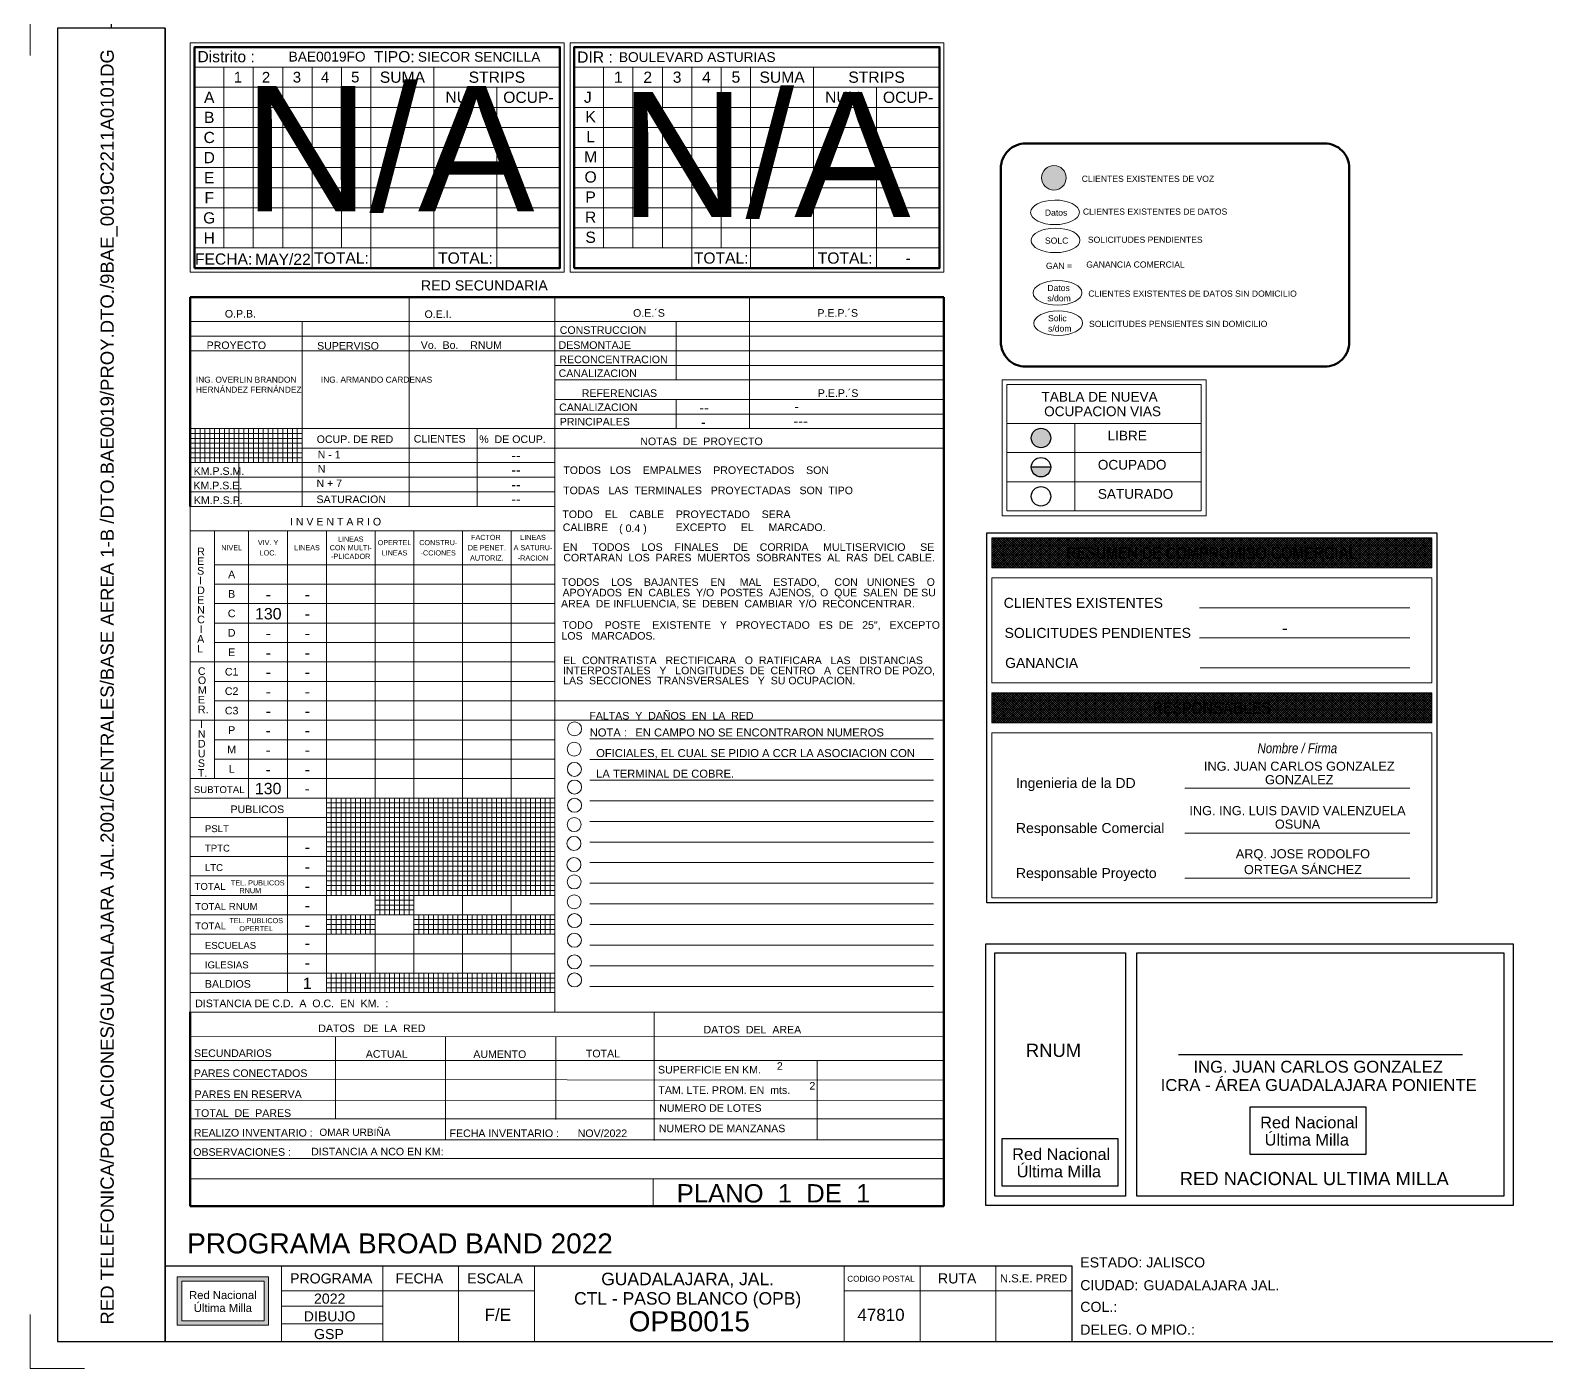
# Model space of a CAD drawing. Header units: millimetres. Extents: x -3867 to -351, y 1591 to 3666.
# Drawn here: x -3866.9 to -3563.8, y 1591.5 to 1858.9 of the extents above; entities that cross this region are included whole.
import ezdxf
from ezdxf.enums import TextEntityAlignment as Align

# ---------------------------------------------------------------- set-up
doc = ezdxf.new("R2010")
doc.units = ezdxf.units.MM
doc.linetypes.add('TLSIGC_007', pattern=[28, 10, -1, 10, -1, 2, -1, 2, -1])
for name, color, linetype, lineweight in [('APUNTADOR PROYECTADO SECUNDARIO', 1, 'Continuous', 80), ('CANALIZACION P.V.C. ALIGERADA EXISTENTE', 132, 'Continuous', 30), ('CENTRAL', 6, 'Continuous', 5), ('CLIENTES EXISTENTES DE DATOS', 7, 'Continuous', 13), ('CLIENTES EXISTENTES DE DATOS SIN DOMICILIO', 170, 'Continuous', 13), ('CLIENTES EXISTENTES DE VOZ', 94, 'Continuous', 13), ('DATOS DE CARATULA', 160, 'Continuous', 5), ('DISTRITO', 42, 'TLSIGC_007', 60), ('GANANCIA COMENCIAL', 10, 'Continuous', 13), ('marco', 7, 'Continuous', 60), ('MARCO DE CONSTRUCCION', 7, 'Continuous', 5), ('MARCO Y LINEAS DE DATOS', 150, 'Continuous', 20), ('MARCOS CONSTRUCCION', 7, 'Continuous', 30), ('SOLICITUDES', 6, 'Continuous', 9), ('SOLICITUDES PENSIENTES SIN DOMICILIO', 172, 'Continuous', 13)]:
    doc.layers.add(name, color=color, linetype=linetype, lineweight=lineweight)
doc.layers.add('CABLE PROYECTADO SUBTERRANEO', color=1, linetype='Continuous')
doc.styles.add('RESUMEN', font='ARIALNB.TTF')
doc.styles.add('RESUMEN 1', font='ARIALNBI.TTF')
doc.styles.get("Standard").update_dxf_attribs({"font": 'arial.ttf'})

msp = doc.modelspace()

# ---------------------------------------------------------------- hatches: boundary and pattern name
at = {"linetype": 'Continuous', "lineweight": 0}
h = msp.add_hatch(dxfattribs=at)
h.set_pattern_fill('ANSI37', color=254, scale=0.1, style=0)
h.set_pattern_definition([(45, (-4157.4175, 1997.6867), (-0.2245064, 0.2245064), []), (135, (-4157.4175, 1997.6867), (-0.2245064, -0.2245064), [])])
h.paths.add_polyline_path([(-3674.71, 1757.54), (-3674.71, 1751.54), (-3586.71, 1751.54), (-3586.71, 1757.54)])
h = msp.add_hatch(dxfattribs=at)
h.set_pattern_fill('ANSI37', color=254, scale=0.1, style=0)
h.set_pattern_definition([(45, (-4157.41287, 1966.6944), (-0.2245064, 0.2245064), []), (135, (-4157.41287, 1966.6944), (-0.2245064, -0.2245064), [])])
h.paths.add_polyline_path([(-3674.71, 1726.55), (-3674.71, 1720.55), (-3586.71, 1720.55), (-3586.71, 1726.55)])
at = {"layer": 'CANALIZACION P.V.C. ALIGERADA EXISTENTE', "ltscale": 0.1}
for points in [[(-3662.92, 1777.47, 1), (-3666.81, 1777.47, 1)], [(-3662.92, 1771.64), (-3666.81, 1771.64, 1)]]:
    msp.add_hatch(color=256, dxfattribs=at).paths.add_polyline_path(points)
at = {"layer": 'CLIENTES EXISTENTES DE VOZ'}
h = msp.add_hatch(color=94, dxfattribs=at)
h.dxf.hatch_style = 1
edge = h.paths.add_edge_path()
edge.add_arc((-3662.28, 1829.48), 2.46, 0, 360)
at = {"layer": 'MARCO Y LINEAS DE DATOS', "linetype": 'Continuous', "lineweight": 9}
h = msp.add_hatch(color=256, dxfattribs=at)
h.dxf.hatch_style = 1
h.paths.add_polyline_path([(-3837.51, 1609.87), (-3837.51, 1600.18), (-3819.28, 1600.18), (-3819.28, 1609.87)])
h.paths.add_polyline_path([(-3820.16, 1601.07), (-3836.62, 1601.07), (-3836.62, 1608.98), (-3820.16, 1608.98)], flags=16)
h.paths.add_polyline_path([(-3835.37, 1607.45), (-3821.39, 1607.45), (-3821.39, 1605.01), (-3835.37, 1605.01)], flags=24)
h.paths.add_polyline_path([(-3834.42, 1605.24), (-3822.27, 1605.24), (-3822.27, 1602.39), (-3834.42, 1602.39)], flags=24)

# ---------------------------------------------------------------- linework, layer by layer
at = {"color": 7, "linetype": 'Continuous', "lineweight": 5}
for p, q in [((-3633.18, 1743.53), (-3591.12, 1743.53)), ((-3633.18, 1737.53), (-3591.12, 1737.53)), ((-3633.06, 1731.53), (-3591.12, 1731.53)), ((-3636.12, 1707.53), (-3591.12, 1707.53)), ((-3636.12, 1698.53), (-3591.12, 1698.53)), ((-3636.12, 1689.53), (-3591.12, 1689.53))]:
    msp.add_line(p, q, dxfattribs=at)
at = {"color": 7, "linetype": 'Continuous', "lineweight": 30}
msp.add_lwpolyline([(-3675.71, 1758.55), (-3585.71, 1758.55), (-3585.71, 1684.55), (-3675.71, 1684.55)], close=True, dxfattribs=at)
at = {"color": 7, "linetype": 'Continuous', "lineweight": 5}
for points in [[(-3674.71, 1757.55), (-3586.71, 1757.55), (-3586.71, 1751.55), (-3674.71, 1751.55)], [(-3674.71, 1749.55), (-3586.71, 1749.55), (-3586.71, 1728.55), (-3674.71, 1728.55)], [(-3674.71, 1726.55), (-3586.71, 1726.55), (-3586.71, 1720.55), (-3674.71, 1720.55)], [(-3674.71, 1718.55), (-3586.71, 1718.55), (-3586.71, 1685.55), (-3674.71, 1685.55)]]:
    msp.add_lwpolyline(points, close=True, dxfattribs=at)
at = {"layer": 'CANALIZACION P.V.C. ALIGERADA EXISTENTE', "ltscale": 0.1}
msp.add_line((-3662.92, 1771.64), (-3666.81, 1771.64), dxfattribs=at)
for centre in [(-3664.86, 1777.47), (-3664.86, 1771.64), (-3664.86, 1765.82)]:
    msp.add_circle(centre, 1.94, dxfattribs=at)
at = {"layer": 'CLIENTES EXISTENTES DE DATOS'}
msp.add_ellipse((-3662.07, 1822.57), major_axis=(4.88, 0.02), ratio=0.5027, dxfattribs=at)
at = {"layer": 'CLIENTES EXISTENTES DE VOZ'}
msp.add_circle((-3662.28, 1829.48), 2.46, dxfattribs=at)
at = {"layer": 'marco'}
msp.add_lwpolyline([(-3672.88, 1831.41, -0.414214), (-3667.95, 1836.34), (-3634.46, 1836.34), (-3610.08, 1836.34), (-3608.16, 1836.34, -0.414214), (-3603.23, 1831.41), (-3603.23, 1796.66, -0.414214), (-3608.16, 1791.74), (-3610.08, 1791.74), (-3634.46, 1791.74), (-3667.95, 1791.74, -0.414214), (-3672.88, 1796.66)], format="xyb", close=True, dxfattribs=at)
at = {"layer": 'MARCO DE CONSTRUCCION', "color": 7, "linetype": 'Continuous', "lineweight": 5}
msp.add_line((-3758.16, 1855.61), (-3758.16, 1851.59), dxfattribs=at)
at = {"layer": 'MARCO DE CONSTRUCCION', "color": 7, "linetype": 'Continuous'}
for p, q in [((-3834.05, 1851.59), (-3761.01, 1851.59)), ((-3828.18, 1815.45), (-3828.18, 1851.59)), ((-3822.3, 1815.45), (-3822.3, 1851.59)), ((-3816.42, 1815.45), (-3816.42, 1851.59)), ((-3810.55, 1811.43), (-3810.55, 1851.59)), ((-3804.67, 1815.45), (-3804.67, 1851.59)), ((-3798.79, 1811.43), (-3798.79, 1851.59)), ((-3786.2, 1811.43), (-3786.2, 1851.59)), ((-3758.16, 1851.59), (-3685.12, 1851.59)), ((-3752.29, 1815.45), (-3752.29, 1851.59)), ((-3746.41, 1815.45), (-3746.41, 1851.59)), ((-3740.53, 1815.45), (-3740.53, 1851.59)), ((-3734.66, 1811.43), (-3734.66, 1851.59)), ((-3728.78, 1815.45), (-3728.78, 1851.59)), ((-3722.9, 1811.43), (-3722.9, 1851.59)), ((-3710.31, 1811.43), (-3710.31, 1851.59)), ((-3834.05, 1847.58), (-3761.01, 1847.58)), ((-3773.61, 1811.43), (-3773.61, 1847.58)), ((-3758.16, 1847.58), (-3685.12, 1847.58)), ((-3697.72, 1811.43), (-3697.72, 1847.58)), ((-3834.05, 1843.56), (-3761.01, 1843.56)), ((-3758.16, 1843.56), (-3685.12, 1843.56)), ((-3834.05, 1839.55), (-3761.01, 1839.55)), ((-3758.16, 1839.55), (-3685.12, 1839.55)), ((-3834.05, 1835.53), (-3761.01, 1835.53)), ((-3758.16, 1835.53), (-3685.12, 1835.53)), ((-3834.05, 1831.51), (-3761.01, 1831.51)), ((-3758.16, 1831.51), (-3685.12, 1831.51)), ((-3834.05, 1827.5), (-3761.01, 1827.5)), ((-3758.16, 1827.5), (-3685.12, 1827.5)), ((-3834.05, 1823.48), (-3761.01, 1823.48)), ((-3758.16, 1823.48), (-3685.12, 1823.48)), ((-3834.05, 1819.46), (-3761.01, 1819.46)), ((-3758.16, 1819.46), (-3685.12, 1819.46)), ((-3834.05, 1815.45), (-3761.01, 1815.45)), ((-3758.16, 1815.45), (-3685.12, 1815.45)), ((-3791.17, 1805.59), (-3791.17, 1763.81)), ((-3762.02, 1805.59), (-3762.02, 1662.76)), ((-3723.15, 1805.59), (-3723.15, 1779.36)), ((-3834.89, 1800.73), (-3684.28, 1800.73)), ((-3812.54, 1800.73), (-3812.54, 1763.81)), ((-3737.76, 1800.66), (-3737.76, 1789.07)), ((-3834.89, 1797.82), (-3684.28, 1797.82)), ((-3834.89, 1794.9), (-3684.28, 1794.9)), ((-3762.02, 1791.99), (-3684.28, 1791.99)), ((-3762.02, 1789.07), (-3684.28, 1789.07)), ((-3762.02, 1785.19), (-3684.28, 1785.19)), ((-3737.76, 1785.19), (-3737.76, 1779.36)), ((-3762.02, 1782.27), (-3684.28, 1782.27)), ((-3834.89, 1662.76), (-3834.89, 1779.36)), ((-3834.89, 1779.35), (-3762.02, 1779.35)), ((-3833.92, 1779.36), (-3833.92, 1772.56)), ((-3832.95, 1779.36), (-3832.95, 1772.56)), ((-3831.98, 1779.36), (-3831.98, 1772.56)), ((-3831.01, 1779.36), (-3831.01, 1772.56)), ((-3830.03, 1779.36), (-3830.03, 1772.56)), ((-3829.06, 1779.36), (-3829.06, 1772.56)), ((-3828.09, 1779.36), (-3828.09, 1772.56)), ((-3827.12, 1779.36), (-3827.12, 1772.56)), ((-3826.15, 1779.36), (-3826.15, 1772.56)), ((-3825.18, 1779.36), (-3825.18, 1763.81)), ((-3824.2, 1779.36), (-3824.2, 1772.56)), ((-3823.23, 1779.36), (-3823.23, 1772.56)), ((-3822.26, 1779.36), (-3822.26, 1772.56)), ((-3821.29, 1779.36), (-3821.29, 1772.56)), ((-3820.32, 1779.36), (-3820.32, 1772.56)), ((-3819.35, 1779.36), (-3819.35, 1772.56)), ((-3818.37, 1779.36), (-3818.37, 1772.56)), ((-3817.4, 1779.36), (-3817.4, 1772.56)), ((-3816.43, 1779.36), (-3816.43, 1772.56)), ((-3815.46, 1779.36), (-3815.46, 1772.56)), ((-3814.49, 1779.36), (-3814.49, 1772.56)), ((-3813.52, 1779.36), (-3813.52, 1772.56)), ((-3777.56, 1779.36), (-3777.56, 1763.81)), ((-3762.02, 1779.36), (-3684.28, 1779.36)), ((-3834.89, 1778.39), (-3812.54, 1778.39)), ((-3834.89, 1777.41), (-3812.54, 1777.41)), ((-3834.89, 1776.44), (-3812.54, 1776.44)), ((-3684.28, 1775.47), (-3834.89, 1775.47)), ((-3834.89, 1774.5), (-3812.54, 1774.5)), ((-3834.89, 1773.53), (-3812.54, 1773.53)), ((-3834.89, 1772.56), (-3762.02, 1772.56)), ((-3762.02, 1769.64), (-3834.89, 1769.64)), ((-3834.89, 1766.73), (-3762.02, 1766.73)), ((-3834.89, 1763.81), (-3762.02, 1763.81)), ((-3834.89, 1758.95), (-3762.02, 1758.95)), ((-3830.03, 1758.95), (-3830.03, 1709.4)), ((-3823.23, 1758.95), (-3823.23, 1705.51)), ((-3815.46, 1758.95), (-3815.5, 1705.55)), ((-3807.69, 1666.64), (-3807.69, 1758.95)), ((-3797.97, 1758.95), (-3797.97, 1666.64)), ((-3790.2, 1666.64), (-3790.2, 1758.95)), ((-3780.48, 1758.95), (-3780.48, 1666.64)), ((-3770.76, 1758.95), (-3770.76, 1666.64)), ((-3830.03, 1752.15), (-3762.02, 1752.15)), ((-3830.03, 1748.26), (-3762.02, 1748.26)), ((-3830.03, 1744.38), (-3762.02, 1744.38)), ((-3830.03, 1740.49), (-3762.02, 1740.49)), ((-3830.03, 1736.6), (-3762.02, 1736.6)), ((-3834.89, 1732.72), (-3762.02, 1732.72)), ((-3830.03, 1728.83), (-3762.02, 1728.83)), ((-3830.03, 1724.94), (-3684.28, 1724.94)), ((-3834.89, 1721.06), (-3684.28, 1721.06)), ((-3830.03, 1717.17), (-3762.02, 1717.17)), ((-3755.06, 1717.33), (-3686.34, 1717.33)), ((-3830.03, 1713.28), (-3762.02, 1713.28)), ((-3755.06, 1713.21), (-3686.34, 1713.21)), ((-3834.89, 1709.4), (-3762.02, 1709.4)), ((-3755.06, 1709.09), (-3686.34, 1709.09)), ((-3834.89, 1705.51), (-3762.02, 1705.51)), ((-3807.69, 1704.54), (-3762.02, 1704.54)), ((-3807.69, 1703.57), (-3762.02, 1703.57)), ((-3806.71, 1705.51), (-3806.71, 1686.08)), ((-3805.74, 1705.51), (-3805.74, 1686.08)), ((-3804.77, 1705.51), (-3804.77, 1686.08)), ((-3803.8, 1705.51), (-3803.8, 1686.08)), ((-3802.83, 1705.51), (-3802.83, 1686.08)), ((-3801.86, 1705.51), (-3801.86, 1686.08)), ((-3800.88, 1705.51), (-3800.88, 1686.08)), ((-3799.91, 1705.51), (-3799.91, 1686.08)), ((-3798.94, 1705.51), (-3798.94, 1686.08)), ((-3797, 1705.51), (-3797, 1682.19)), ((-3796.03, 1705.51), (-3796.03, 1682.19)), ((-3795.05, 1705.51), (-3795.05, 1682.19)), ((-3794.08, 1705.51), (-3794.08, 1682.19)), ((-3793.11, 1705.51), (-3793.11, 1682.19)), ((-3792.14, 1705.51), (-3792.14, 1682.19)), ((-3791.17, 1705.51), (-3791.17, 1682.19)), ((-3789.22, 1705.51), (-3789.22, 1686.08)), ((-3788.25, 1686.08), (-3788.25, 1705.51)), ((-3787.28, 1705.51), (-3787.28, 1686.08)), ((-3786.31, 1705.51), (-3786.31, 1686.08)), ((-3785.34, 1686.08), (-3785.34, 1705.51)), ((-3784.37, 1686.08), (-3784.37, 1705.51)), ((-3783.39, 1705.51), (-3783.39, 1686.08)), ((-3782.42, 1686.08), (-3782.42, 1705.51)), ((-3781.45, 1705.51), (-3781.45, 1686.08)), ((-3779.51, 1705.51), (-3779.51, 1686.08)), ((-3778.54, 1705.51), (-3778.54, 1686.08)), ((-3777.56, 1686.08), (-3777.56, 1705.51)), ((-3776.59, 1705.51), (-3776.59, 1686.08)), ((-3775.62, 1686.08), (-3775.62, 1705.51)), ((-3774.65, 1705.51), (-3774.65, 1686.08)), ((-3773.68, 1686.08), (-3773.68, 1705.51)), ((-3772.71, 1705.51), (-3772.71, 1686.08)), ((-3771.73, 1686.08), (-3771.73, 1705.51)), ((-3769.79, 1705.51), (-3769.79, 1686.08)), ((-3768.82, 1686.08), (-3768.82, 1705.51)), ((-3767.85, 1705.51), (-3767.85, 1686.08)), ((-3766.88, 1686.08), (-3766.88, 1705.51)), ((-3765.9, 1705.51), (-3765.9, 1686.08)), ((-3764.93, 1686.08), (-3764.93, 1705.51)), ((-3763.96, 1705.51), (-3763.96, 1686.08)), ((-3762.99, 1686.08), (-3762.99, 1705.51)), ((-3755.06, 1704.97), (-3686.34, 1704.97)), ((-3834.89, 1701.62), (-3762.02, 1701.62)), ((-3815.46, 1701.62), (-3815.46, 1666.64)), ((-3807.69, 1702.6), (-3762.02, 1702.6)), ((-3807.69, 1700.65), (-3762.02, 1700.65)), ((-3755.06, 1700.85), (-3686.34, 1700.85)), ((-3834.89, 1697.74), (-3762.02, 1697.74)), ((-3807.69, 1699.68), (-3762.02, 1699.68)), ((-3807.69, 1698.71), (-3762.02, 1698.71)), ((-3807.69, 1696.77), (-3762.02, 1696.77)), ((-3807.69, 1695.79), (-3762.02, 1695.79)), ((-3807.69, 1694.82), (-3762.02, 1694.82)), ((-3755.06, 1696.73), (-3686.34, 1696.73)), ((-3834.89, 1693.85), (-3762.02, 1693.85)), ((-3807.69, 1692.88), (-3762.02, 1692.88)), ((-3807.69, 1691.91), (-3762.02, 1691.91)), ((-3755.06, 1692.61), (-3686.34, 1692.61)), ((-3834.89, 1689.96), (-3762.02, 1689.96)), ((-3807.69, 1690.94), (-3762.02, 1690.94)), ((-3807.69, 1688.99), (-3762.02, 1688.99)), ((-3755.06, 1688.49), (-3686.34, 1688.49)), ((-3834.89, 1686.08), (-3762.02, 1686.08)), ((-3762.02, 1688.02), (-3807.69, 1688.02)), ((-3807.69, 1687.05), (-3762.02, 1687.05)), ((-3834.89, 1682.19), (-3762.02, 1682.19)), ((-3806.71, 1682.19), (-3806.71, 1678.3)), ((-3805.74, 1682.19), (-3805.74, 1678.3)), ((-3804.77, 1682.19), (-3804.77, 1678.3)), ((-3803.8, 1682.19), (-3803.8, 1678.3)), ((-3802.83, 1682.19), (-3802.83, 1678.3)), ((-3801.86, 1682.19), (-3801.86, 1678.3)), ((-3800.88, 1682.19), (-3800.88, 1678.3)), ((-3799.91, 1682.19), (-3799.91, 1678.3)), ((-3798.94, 1682.19), (-3798.94, 1678.3)), ((-3797.97, 1685.11), (-3790.2, 1685.11)), ((-3790.2, 1684.13), (-3797.97, 1684.13)), ((-3797.97, 1683.16), (-3790.2, 1683.16)), ((-3789.22, 1682.19), (-3789.22, 1678.3)), ((-3788.25, 1682.19), (-3788.25, 1678.3)), ((-3787.28, 1678.3), (-3787.28, 1682.19)), ((-3786.31, 1682.19), (-3786.31, 1678.3)), ((-3785.34, 1678.3), (-3785.34, 1682.19)), ((-3784.37, 1682.19), (-3784.37, 1678.3)), ((-3783.39, 1678.3), (-3783.39, 1682.19)), ((-3782.42, 1682.19), (-3782.42, 1678.3)), ((-3781.45, 1678.3), (-3781.45, 1682.19)), ((-3779.51, 1682.19), (-3779.51, 1678.3)), ((-3778.54, 1678.3), (-3778.54, 1682.19)), ((-3777.56, 1682.19), (-3777.56, 1678.3)), ((-3776.59, 1678.3), (-3776.59, 1682.19)), ((-3775.62, 1682.19), (-3775.62, 1678.3)), ((-3774.65, 1678.3), (-3774.65, 1682.19)), ((-3773.68, 1682.19), (-3773.68, 1678.3)), ((-3772.71, 1678.3), (-3772.71, 1682.19)), ((-3771.73, 1682.19), (-3771.73, 1678.3)), ((-3769.79, 1678.3), (-3769.79, 1682.19)), ((-3768.82, 1682.19), (-3768.82, 1678.3)), ((-3767.85, 1678.3), (-3767.85, 1682.19)), ((-3766.88, 1682.19), (-3766.88, 1678.3)), ((-3765.9, 1678.3), (-3765.9, 1682.19)), ((-3764.93, 1682.19), (-3764.93, 1678.3)), ((-3763.96, 1678.3), (-3763.96, 1682.19)), ((-3762.99, 1682.19), (-3762.99, 1678.3)), ((-3755.06, 1684.37), (-3686.34, 1684.37)), ((-3807.69, 1681.22), (-3797.97, 1681.22)), ((-3807.69, 1680.25), (-3797.97, 1680.25)), ((-3807.69, 1679.28), (-3797.97, 1679.28)), ((-3790.2, 1681.22), (-3762.02, 1681.22)), ((-3790.2, 1680.25), (-3762.02, 1680.25)), ((-3790.2, 1679.28), (-3762.02, 1679.28)), ((-3755.06, 1680.25), (-3686.34, 1680.25)), ((-3834.89, 1678.3), (-3762.02, 1678.3)), ((-3755.06, 1676.13), (-3686.34, 1676.13)), ((-3834.89, 1674.42), (-3762.02, 1674.42)), ((-3834.89, 1670.53), (-3762.02, 1670.53)), ((-3806.71, 1670.53), (-3806.71, 1666.64)), ((-3805.74, 1666.64), (-3805.74, 1670.53)), ((-3804.77, 1670.53), (-3804.77, 1666.64)), ((-3803.8, 1666.64), (-3803.8, 1670.53)), ((-3802.83, 1670.53), (-3802.83, 1666.64)), ((-3801.86, 1666.64), (-3801.86, 1670.53)), ((-3800.88, 1670.53), (-3800.88, 1666.64)), ((-3799.91, 1666.64), (-3799.91, 1670.53)), ((-3798.94, 1670.53), (-3798.94, 1666.64)), ((-3797, 1666.64), (-3797, 1670.53)), ((-3796.03, 1670.53), (-3796.03, 1666.64)), ((-3795.05, 1666.64), (-3795.05, 1670.53)), ((-3794.08, 1666.64), (-3794.08, 1670.53)), ((-3793.11, 1670.53), (-3793.11, 1666.64)), ((-3792.14, 1670.53), (-3792.14, 1666.64)), ((-3791.17, 1666.64), (-3791.17, 1670.53)), ((-3789.22, 1670.53), (-3789.22, 1666.64)), ((-3788.25, 1666.64), (-3788.25, 1670.53)), ((-3787.28, 1670.53), (-3787.28, 1666.64)), ((-3786.31, 1666.64), (-3786.31, 1670.53)), ((-3785.34, 1670.53), (-3785.34, 1666.64)), ((-3784.37, 1666.64), (-3784.37, 1670.53)), ((-3783.39, 1670.53), (-3783.39, 1666.64)), ((-3782.42, 1666.64), (-3782.42, 1670.53)), ((-3781.45, 1670.53), (-3781.45, 1666.64)), ((-3779.51, 1666.64), (-3779.51, 1670.53)), ((-3778.54, 1670.53), (-3778.54, 1666.64)), ((-3777.56, 1666.64), (-3777.56, 1670.53)), ((-3776.59, 1670.53), (-3776.59, 1666.64)), ((-3775.62, 1666.64), (-3775.62, 1670.53)), ((-3774.65, 1670.53), (-3774.65, 1666.64)), ((-3773.68, 1666.64), (-3773.68, 1670.53)), ((-3772.71, 1670.53), (-3772.71, 1666.64)), ((-3771.73, 1666.64), (-3771.73, 1670.53)), ((-3769.79, 1670.53), (-3769.79, 1666.64)), ((-3768.82, 1666.64), (-3768.82, 1670.53)), ((-3767.85, 1670.53), (-3767.85, 1666.64)), ((-3766.88, 1670.53), (-3766.88, 1666.64)), ((-3765.9, 1666.64), (-3765.9, 1670.53)), ((-3764.93, 1666.64), (-3764.93, 1670.53)), ((-3763.96, 1670.53), (-3763.96, 1666.64)), ((-3762.99, 1666.64), (-3762.99, 1670.53)), ((-3755.06, 1672.01), (-3686.34, 1672.01)), ((-3807.69, 1669.56), (-3762.02, 1669.56)), ((-3807.69, 1668.59), (-3762.02, 1668.59)), ((-3807.69, 1667.62), (-3762.02, 1667.62)), ((-3755.06, 1667.89), (-3686.34, 1667.89)), ((-3834.89, 1666.64), (-3762.02, 1666.64)), ((-3684.28, 1662.76), (-3834.89, 1662.76)), ((-3742.19, 1662.76), (-3742.19, 1637.11)), ((-3834.7, 1657.86), (-3684.28, 1657.78)), ((-3805.86, 1657.86), (-3805.86, 1641.42)), ((-3783.9, 1657.74), (-3783.9, 1637.3)), ((-3761.82, 1657.86), (-3761.82, 1641.26)), ((-3834.89, 1653.04), (-3684.28, 1653.04)), ((-3709.62, 1652.98), (-3709.62, 1637.22)), ((-3834.85, 1649.27), (-3684.28, 1649.11)), ((-3684.28, 1645.07), (-3834.85, 1645.15)), ((-3834.78, 1641.42), (-3684.28, 1641.42)), ((-3834.78, 1637.22), (-3684.28, 1637.22)), ((-3684.28, 1633.49), (-3834.78, 1633.49)), ((-3834.85, 1629.45), (-3684.28, 1629.45)), ((-3742.39, 1629.45), (-3742.39, 1624.01))]:
    msp.add_line(p, q, dxfattribs=at)
at = {"layer": 'MARCO DE CONSTRUCCION', "color": 7, "linetype": 'Continuous', "lineweight": 50}
for p, q in [((-3834.89, 1805.59), (-3684.28, 1805.59)), ((-3834.89, 1805.59), (-3834.89, 1763.81)), ((-3684.28, 1805.59), (-3684.28, 1623.93)), ((-3834.89, 1623.93), (-3834.89, 1662.8)), ((-3684.28, 1623.93), (-3834.89, 1623.93))]:
    msp.add_line(p, q, dxfattribs=at)
at = {"layer": 'MARCO DE CONSTRUCCION', "linetype": 'Continuous'}
for p, q in [((-3671.66, 1780.38), (-3632.83, 1780.38)), ((-3658.07, 1780.38), (-3658.07, 1762.91)), ((-3671.66, 1774.56), (-3632.83, 1774.56)), ((-3671.66, 1768.73), (-3632.83, 1768.73))]:
    msp.add_line(p, q, dxfattribs=at)
at = {"layer": 'MARCO DE CONSTRUCCION', "color": 7, "linetype": 'Continuous', "lineweight": 30}
for p, q in [((-3839.89, 1612.06), (-3658.71, 1612.06)), ((-3658.71, 1612.06), (-3658.71, 1596.9))]:
    msp.add_line(p, q, dxfattribs=at)
at = {"layer": 'MARCO DE CONSTRUCCION', "color": 7, "linetype": 'Continuous', "lineweight": 20}
for p, q in [((-3816.64, 1612.06), (-3816.64, 1596.9)), ((-3796.43, 1612.06), (-3796.43, 1596.9)), ((-3781.26, 1612.06), (-3781.26, 1596.9)), ((-3766.1, 1612.06), (-3766.1, 1596.9)), ((-3704.2, 1612.06), (-3704.2, 1596.9)), ((-3689.03, 1612.06), (-3689.03, 1596.9)), ((-3673.87, 1612.06), (-3673.87, 1596.9)), ((-3816.64, 1607.01), (-3766.1, 1607.01)), ((-3704.2, 1607.01), (-3658.71, 1607.01)), ((-3816.64, 1603.97), (-3796.43, 1603.97)), ((-3816.64, 1600.43), (-3796.43, 1600.43))]:
    msp.add_line(p, q, dxfattribs=at)
at = {"layer": 'MARCO DE CONSTRUCCION', "color": 7, "linetype": 'Continuous', "lineweight": 30}
msp.add_lwpolyline([(-3839.89, 1859.36), (-3861.46, 1859.36), (-3861.46, 1596.9), (-3839.89, 1596.9), (-3839.89, 1859.36), (-3839.89, 1596.9), (-3039.96, 1596.9), (-3039.96, 2121.83), (-3850.68, 2121.83), (-3850.68, 1859.36)], dxfattribs=at)
at = {"layer": 'MARCO DE CONSTRUCCION'}
for points in [[(-3856.05, 1870.18), (-3856.05, 1864.77), (-3866.87, 1864.77), (-3866.87, 1853.95)], [(-3866.87, 1602.31), (-3866.87, 1591.49), (-3856.05, 1591.49)]]:
    msp.add_lwpolyline(points, dxfattribs=at)
at = {"layer": 'MARCO DE CONSTRUCCION', "color": 7, "linetype": 'Continuous', "lineweight": 5}
for points in [[(-3834.89, 1856.45), (-3760.17, 1856.45), (-3760.17, 1810.59), (-3834.89, 1810.59)], [(-3759, 1856.45), (-3684.28, 1856.45), (-3684.28, 1810.59), (-3759, 1810.59)]]:
    msp.add_lwpolyline(points, close=True, dxfattribs=at)
at = {"layer": 'MARCO DE CONSTRUCCION', "color": 7, "linetype": 'Continuous', "lineweight": 50}
for points in [[(-3834.05, 1811.43), (-3761.01, 1811.43), (-3761.01, 1855.61), (-3834.05, 1855.61)], [(-3758.16, 1811.43), (-3685.12, 1811.43), (-3685.12, 1855.61), (-3758.16, 1855.61)]]:
    msp.add_lwpolyline(points, close=True, dxfattribs=at)
at = {"layer": 'MARCO DE CONSTRUCCION', "linetype": 'Continuous'}
for points in [[(-3672.63, 1789.12), (-3631.85, 1789.12), (-3631.85, 1761.94), (-3672.63, 1761.94)], [(-3671.66, 1788.15), (-3632.83, 1788.15), (-3632.83, 1762.91), (-3671.66, 1762.91)]]:
    msp.add_lwpolyline(points, close=True, dxfattribs=at)
at = {"layer": 'MARCO DE CONSTRUCCION', "color": 7, "linetype": 'Continuous'}
for centre in [(-3758.09, 1719.35), (-3758.17, 1715.3), (-3758.13, 1711.26), (-3758.09, 1707.73), (-3758.09, 1704.07), (-3758.17, 1700.22), (-3758.21, 1696.45), (-3758.21, 1692.22), (-3758.17, 1688.76), (-3758.17, 1684.79), (-3758.09, 1681.02), (-3758.13, 1677.1), (-3758.13, 1672.78), (-3758.09, 1669.17)]:
    msp.add_circle(centre, 1.4, dxfattribs=at)
at = {"layer": 'MARCO Y LINEAS DE DATOS', "linetype": 'Continuous', "lineweight": 9}
for points in [[(-3837.51, 1609.87), (-3819.28, 1609.87), (-3819.28, 1600.18), (-3837.51, 1600.18)], [(-3820.16, 1601.07), (-3836.62, 1601.07), (-3836.62, 1608.98), (-3820.16, 1608.98)]]:
    msp.add_lwpolyline(points, close=True, dxfattribs=at)
at = {"layer": 'MARCOS CONSTRUCCION', "color": 0}
for p, q in [((-3675.89, 1624.12), (-3675.89, 1676.37)), ((-3675.89, 1676.37), (-3570.5, 1676.37)), ((-3570.5, 1676.37), (-3570.5, 1624.12)), ((-3674.08, 1625.94), (-3674.08, 1674.56)), ((-3674.08, 1674.56), (-3647.94, 1674.56)), ((-3647.94, 1674.56), (-3647.94, 1625.94)), ((-3645.68, 1625.94), (-3645.68, 1674.56)), ((-3645.68, 1674.56), (-3572.32, 1674.56)), ((-3572.32, 1674.56), (-3572.32, 1625.94)), ((-3637.37, 1654.29), (-3580.63, 1654.29)), ((-3647.94, 1625.94), (-3674.08, 1625.94)), ((-3572.32, 1625.94), (-3645.68, 1625.94)), ((-3570.5, 1624.12), (-3675.89, 1624.12))]:
    msp.add_line(p, q, dxfattribs=at)
at = {"layer": 'MARCOS CONSTRUCCION'}
for points in [[(-3623.03, 1643.83), (-3599.92, 1643.83), (-3599.92, 1634.28), (-3623.03, 1634.28)], [(-3672.6, 1637.49), (-3649.49, 1637.49), (-3649.49, 1627.94), (-3672.6, 1627.94)]]:
    msp.add_lwpolyline(points, close=True, dxfattribs=at)
at = {"layer": 'SOLICITUDES', "linetype": 'Continuous'}
msp.add_ellipse((-3661.96, 1816.97), major_axis=(4.88, 0.02), ratio=0.5027, dxfattribs=at)
at = {"layer": 'SOLICITUDES PENSIENTES SIN DOMICILIO', "color": 4}
for centre in [(-3661.56, 1806.49), (-3661.42, 1800.43)]:
    msp.add_ellipse(centre, major_axis=(4.88, 0.02), ratio=0.5027, dxfattribs=at)

# ---------------------------------------------------------------- texts
at = {"color": 7, "linetype": 'Continuous'}
for s, p in [('Red Nacional', (-3828.39, 1606.23)), ('Última Milla', (-3828.39, 1603.82))]:
    msp.add_text(s, height=1.6107, dxfattribs=at).set_placement(p, align=Align.MIDDLE)
at = {"layer": 'APUNTADOR PROYECTADO SECUNDARIO'}
for p in [(-3824.31, 1822.8), (-3749.13, 1821.63)]:
    msp.add_text('N/A', height=25, dxfattribs=at).set_placement(p)
at = {"layer": 'CABLE PROYECTADO SUBTERRANEO', "color": 1, "linetype": 'Continuous', "lineweight": 50}
msp.add_text('PROGRAMA BROAD BAND 2022', height=4, dxfattribs=at).set_placement((-3835.52, 1616.52), align=Align.MIDDLE_LEFT)
at = {"layer": 'CANALIZACION P.V.C. ALIGERADA EXISTENTE', "ltscale": 0.1}
for s, height, p in [('TABLA DE NUEVA', 1.9417, (-3664.76, 1784.75)), ('OCUPACION VIAS', 1.9417, (-3664.23, 1781.84)), ('LIBRE', 1.942, (-3651.55, 1776.98)), ('OCUPADO', 1.942, (-3653.5, 1771.16)), ('SATURADO', 1.942, (-3653.5, 1765.33))]:
    msp.add_text(s, height=height, dxfattribs=at).set_placement(p)
at = {"layer": 'CENTRAL', "linetype": 'Continuous', "lineweight": 5}
msp.add_text('CTL - PASO BLANCO (OPB)', height=2.5, dxfattribs=at).set_placement((-3735.49, 1605.22), align=Align.MIDDLE)
at = {"layer": 'CLIENTES EXISTENTES DE DATOS', "attachment_point": 1}
for s, insert, char_height, width in [('Datos', (-3664.09, 1823.14), 1.231, 5.0142), ('CLIENTES EXISTENTES DE DATOS', (-3656.49, 1823.34), 1.2314, 71.0432)]:
    msp.add_mtext(s, dxfattribs=dict(at, insert=insert, char_height=char_height, width=width))
at = {"layer": 'CLIENTES EXISTENTES DE DATOS SIN DOMICILIO', "color": 4, "insert": (-3655.4, 1806.95), "char_height": 1.2314, "width": 48.63, "attachment_point": 1}
msp.add_mtext('CLIENTES EXISTENTES DE DATOS SIN DOMICILIO', dxfattribs=at)
at = {"layer": 'CLIENTES EXISTENTES DE VOZ', "insert": (-3656.72, 1829.9), "char_height": 1.2314, "width": 71.0432, "attachment_point": 1}
msp.add_mtext('CLIENTES EXISTENTES DE VOZ', dxfattribs=at)
at = {"layer": 'DATOS DE CARATULA'}
for s, p in [('ING. JUAN CARLOS GONZALEZ', (-3609.45, 1650.64)), ('ICRA - ÁREA GUADALAJARA PONIENTE', (-3609.35, 1646.99))]:
    msp.add_text(s, height=2.3796, dxfattribs=at).set_placement(p, align=Align.CENTER)
at = {"layer": 'DISTRITO', "linetype": 'Continuous', "lineweight": 15}
msp.add_text('OPB0015', height=4, dxfattribs=at).set_placement((-3735.15, 1600.95), align=Align.MIDDLE)
at = {"layer": 'GANANCIA COMENCIAL', "attachment_point": 1}
for s, insert, char_height, width in [('GAN =', (-3663.87, 1812.5), 1.231, 10.9758), ('GANANCIA COMERCIAL', (-3655.81, 1812.76), 1.2314, 26.5729)]:
    msp.add_mtext(s, dxfattribs=dict(at, insert=insert, char_height=char_height, width=width))
at = {"layer": 'MARCO DE CONSTRUCCION', "color": 7, "linetype": 'Continuous', "lineweight": 5}
msp.add_text('RED TELEFONICA/POBLACIONES/GUADALAJARA JAL.2001/CENTRALES/BASE AEREA 1-B /DTO.BAE0019/PROY.DTO./9BAE_0019C2211A0101DG', height=2.65, rotation=90, dxfattribs=at).set_placement((-3852.84, 1600.3), align=Align.TOP_LEFT)
at = {"layer": 'MARCO DE CONSTRUCCION', "color": 7, "linetype": 'Continuous'}
for s, height, p in [('Distrito :', 2.239, (-3833.47, 1853.69)), ('BAE0019FO', 1.959, (-3815.23, 1853.69)), ('TIPO:', 2.239, (-3798.21, 1853.69)), ('SIECOR SENCILLA', 1.9589, (-3789.41, 1853.65)), ('DIR :', 2.239, (-3757.58, 1853.6)), ('BOULEVARD ASTURIAS', 1.9589, (-3749.23, 1853.6)), ('FECHA:', 2.239, (-3833.97, 1813.24))]:
    msp.add_text(s, height=height, dxfattribs=at).set_placement(p, align=Align.MIDDLE_LEFT)
for s, height, p in [('1', 2.14, (-3825.38, 1849.59)), ('2', 2.14, (-3819.76, 1849.59)), ('3', 2.14, (-3813.58, 1849.59)), ('4', 2.14, (-3807.96, 1849.59)), ('5', 2.14, (-3801.92, 1849.59)), ('SUMA', 2.239, (-3792.5, 1849.59)), ('STRIPS', 2.239, (-3773.61, 1849.59)), ('1', 2.24, (-3749.35, 1849.59)), ('2', 2.24, (-3743.47, 1849.59)), ('3', 2.24, (-3737.59, 1849.59)), ('4', 2.24, (-3731.72, 1849.59)), ('5', 2.24, (-3725.84, 1849.59)), ('SUMA', 2.239, (-3716.61, 1849.59)), ('STRIPS', 2.239, (-3697.72, 1849.59)), ('A', 2.24, (-3831.11, 1845.57)), ('NUM.', 2.239, (-3779.9, 1845.57)), ('OCUP-', 2.239, (-3767.31, 1845.57)), ('J', 2.24, (-3755.45, 1845.57)), ('NUM.', 2.239, (-3704.01, 1845.57)), ('OCUP-', 2.239, (-3691.42, 1845.57)), ('K', 2.24, (-3754.88, 1841.7)), ('B', 2.24, (-3831.11, 1841.55)), ('C', 2.24, (-3831.11, 1837.54)), ('L', 2.24, (-3754.88, 1837.68)), ('D', 2.24, (-3831.11, 1833.52)), ('M', 2.24, (-3754.88, 1833.67)), ('O', 2.24, (-3754.88, 1829.65)), ('E', 2.24, (-3831.11, 1829.5)), ('F', 2.24, (-3831.11, 1825.49)), ('P', 2.24, (-3754.88, 1825.63)), ('G', 2.24, (-3831.11, 1821.47)), ('R', 2.24, (-3754.88, 1821.62)), ('H', 2.24, (-3831.11, 1817.46)), ('S', 2.24, (-3754.88, 1817.6)), ('MAY/22', 2.239, (-3816.38, 1813.24)), ('TOTAL:', 2.239, (-3804.67, 1813.44)), ('TOTAL:', 2.239, (-3779.9, 1813.44)), ('TOTAL:', 2.239, (-3728.78, 1813.44)), ('TOTAL:', 2.239, (-3704.01, 1813.44)), ('-', 2.14, (-3691.42, 1813.44)), ('--', 2.021, (-3769.79, 1774.01)), ('--', 2.021, (-3769.79, 1771.1)), ('--', 2.021, (-3769.79, 1768.18)), ('--', 2.021, (-3769.79, 1765.27)), ('FACTOR ', 1.031, (-3775.62, 1757.61)), ('LINEAS', 1.031, (-3766.39, 1757.61)), ('NIVEL', 1.031, (-3826.63, 1755.55)), ('VIV. Y', 1.031, (-3819.35, 1756.58)), ('LOC.', 1.031, (-3819.35, 1754.52)), ('LINEAS', 1.031, (-3811.57, 1755.55)), ('CON MULTI-', 1.031, (-3802.83, 1755.55)), ('LINEAS', 1.031, (-3802.83, 1757.27)), ('OPERTEL', 1.031, (-3794.08, 1756.58)), ('LINEAS', 1.031, (-3794.08, 1754.52)), ('CONSTRU-', 1.031, (-3785.34, 1756.58)), ('-CCIONES', 1.031, (-3785.34, 1754.52)), ('DE PENET.', 1.031, (-3775.62, 1755.55)), ('A SATURU-', 1.031, (-3766.39, 1755.55)), ('-PLICADOR', 1.031, (-3802.83, 1753.83)), ('AUTORIZ.', 1.031, (-3775.62, 1753.49)), ('-RACION', 1.031, (-3766.39, 1753.49)), ('A', 1.52, (-3826.63, 1750.21)), ('B', 1.52, (-3826.63, 1746.32)), ('-', 2.27, (-3819.31, 1746.25)), ('-', 2.27, (-3811.51, 1746.25)), ('C', 1.52, (-3826.63, 1742.43)), ('130', 2.274, (-3819.31, 1742.36)), ('-', 2.27, (-3811.52, 1742.36)), ('D', 1.52, (-3826.63, 1738.55)), ('-', 2.27, (-3819.31, 1738.47)), ('-', 2.27, (-3811.51, 1738.47)), ('-', 2.5, (-3616.12, 1739.53)), ('E', 1.52, (-3826.63, 1734.66)), ('-', 2.27, (-3819.31, 1734.59)), ('-', 2.27, (-3811.51, 1734.59)), ('C1', 1.516, (-3826.63, 1730.77)), ('C2', 1.516, (-3826.63, 1726.89)), ('-', 2.27, (-3819.31, 1730.7)), ('-', 2.27, (-3811.52, 1730.7)), ('-', 2.27, (-3819.31, 1726.81)), ('-', 2.27, (-3811.52, 1726.81)), ('C3', 1.516, (-3826.63, 1723)), ('-', 2.27, (-3819.31, 1722.93)), ('-', 2.27, (-3811.52, 1722.93)), ('P', 1.52, (-3826.63, 1719.11)), ('-', 2.27, (-3819.32, 1719.04)), ('-', 2.27, (-3811.52, 1719.04)), ('M', 1.52, (-3826.63, 1715.23)), ('-', 2.27, (-3819.32, 1715.15)), ('-', 2.27, (-3811.52, 1715.15)), ('ING. JUAN CARLOS GONZALEZ', 1.819, (-3613.24, 1711.89)), ('L', 1.52, (-3826.63, 1711.34)), ('-', 2.27, (-3819.32, 1711.27)), ('-', 2.27, (-3811.52, 1711.27)), ('GONZALEZ', 1.819, (-3613.24, 1709.19)), ('130', 2.274, (-3819.34, 1707.42)), ('-', 2.27, (-3811.53, 1707.42)), ('ING. ING. LUIS DAVID VALENZUELA', 1.819, (-3613.59, 1703.01)), ('OSUNA', 1.819, (-3613.59, 1700.31)), ('-', 2.27, (-3811.52, 1695.72)), ('ARQ. JOSE RODOLFO', 1.819, (-3612.51, 1694.15)), ('-', 2.27, (-3811.52, 1691.83)), ('ORTEGA SÁNCHEZ', 1.819, (-3612.51, 1691.45)), ('-', 2.27, (-3811.52, 1687.95)), ('-', 2.27, (-3811.52, 1684.06)), ('-', 2.27, (-3811.52, 1680.17)), ('-', 2.27, (-3811.52, 1676.52)), ('-', 2.27, (-3811.52, 1672.62)), ('1', 2.27, (-3811.52, 1668.51))]:
    msp.add_text(s, height=height, dxfattribs=at).set_placement(p, align=Align.MIDDLE)
for s, height, p in [('RED SECUNDARIA', 2.0293, (-3788.8, 1806.96)), ('O.P.B.', 1.516, (-3827.99, 1801.55)), ('O.E.I.', 1.516, (-3788.08, 1801.47)), ('O.E.´S', 1.516, (-3746.39, 1801.71)), ('P.E.P.´S', 1.516, (-3709.55, 1801.71)), ('CONSTRUCCION', 1.5158, (-3761.05, 1798.29)), ('PROYECTO', 1.516, (-3831.63, 1795.25)), ('SUPERVISO', 1.516, (-3809.55, 1795.14)), ('Vo.  Bo.    RNUM', 1.5158, (-3788.83, 1795.29)), ('DESMONTAJE', 1.516, (-3761.28, 1795.29)), ('RECONCENTRACION', 1.5158, (-3761.12, 1792.42)), ('CANALIZACION', 1.5158, (-3761.28, 1789.66)), ('REFERENCIAS', 1.5158, (-3756.65, 1785.69)), ('P.E.P.´S', 1.516, (-3709.47, 1785.69)), ('CANALIZACION', 1.5158, (-3761.16, 1782.86)), ('--', 2.061, (-3733.15, 1782.51)), ('-', 2.06, (-3714.17, 1782.77)), ('PRINCIPALES', 1.5158, (-3761.05, 1779.98)), ('-', 2.06, (-3732.84, 1779.6)), ('---', 2.061, (-3714.34, 1779.85)), ('OCUP. DE RED', 1.5158, (-3809.63, 1776.48)), ('CLIENTES', 1.516, (-3790.23, 1776.56)), ('%  DE OCUP.', 1.5158, (-3777.14, 1776.48)), ('NOTAS  DE  PROYECTO', 1.5158, (-3744.95, 1776.05)), ('N - 1', 1.516, (-3809.43, 1773.41)), ('KM.P.S.M.', 1.516, (-3834.23, 1770.11)), ('N', 1.52, (-3809.43, 1770.57)), ('TODOS   LOS    EMPALMES    PROYECTADOS    SON ', 1.5139, (-3760.34, 1770.29)), ('KM.P.S.E.', 1.516, (-3834.27, 1767.23)), ('N + 7', 1.516, (-3809.67, 1767.66)), ('TODAS   LAS  TERMINALES   PROYECTADAS   SON  TIPO', 1.5139, (-3760.37, 1766.25)), ('KM.P.S.P.', 1.516, (-3834.19, 1764.28)), ('SATURACION', 1.516, (-3809.67, 1764.47)), ('I N V E N T A R I O ', 1.5158, (-3814.99, 1760)), ('TODO    EL    CABLE    PROYECTADO    SERA ', 1.5139, (-3760.53, 1761.48)), ('CALIBRE                       EXCEPTO     EL     MARCADO.', 1.5139, (-3760.45, 1758.88)), ('( 0.4 )', 1.514, (-3749.18, 1758.68)), ('R', 1.52, (-3833.53, 1754.05)), ('EN     TODOS    LOS    FINALES     DE    CORRIDA     MULTISERVICIO     SE ', 1.5139, (-3760.45, 1754.92)), ('E', 1.52, (-3833.53, 1752.11)), ('CORTARAN  LOS  PARES  MUERTOS  SOBRANTES  AL  RAS  DEL CABLE.', 1.5139, (-3760.34, 1752.82)), ('S', 1.52, (-3833.53, 1750.17)), ('I', 1.52, (-3833.17, 1748.22)), ('TODOS    LOS    BAJANTES    EN     MAL    ESTADO,     CON   UNIONES    O  ', 1.5139, (-3760.68, 1747.93)), ('D', 1.52, (-3833.53, 1746.28)), ('E', 1.52, (-3833.53, 1744.34)), ('APOYADOS  EN  CABLES  Y/O  POSTES  AJENOS,  O  QUE  SALEN  DE SU', 1.5139, (-3760.49, 1745.83)), ('N', 1.52, (-3833.53, 1742.39)), ('AREA  DE INFLUENCIA, SE  DEBEN  CAMBIAR  Y/O  RECONCENTRAR.', 1.5139, (-3760.8, 1743.62)), ('C', 1.52, (-3833.53, 1740.45)), ('I', 1.52, (-3833.02, 1738.51)), ('TODO    POSTE    EXISTENTE   Y   PROYECTADO   ES  DE   25",   EXCEPTO ', 1.5139, (-3760.53, 1739.35)), ('A', 1.52, (-3833.53, 1736.56)), ('LOS   MARCADOS.', 1.5139, (-3760.72, 1737.18)), ('L', 1.52, (-3833.53, 1734.62)), ('EL  CONTRATISTA   RECTIFICARA   O  RATIFICARA   LAS   DISTANCIAS', 1.5139, (-3760.37, 1732.29)), ('C', 1.52, (-3833.38, 1730.13)), ('INTERPOSTALES   Y   LONGITUDES  DE  CENTRO   A  CENTRO DE POZO,', 1.5139, (-3760.41, 1730.27)), ('O', 1.52, (-3833.38, 1728.3)), ('M', 1.52, (-3833.38, 1726.36)), ('LAS  SECCIONES  TRANSVERSALES   Y  SU OCUPACION.', 1.5139, (-3760.37, 1728.25)), ('E', 1.52, (-3833.38, 1724.42)), ('R.', 1.516, (-3833.38, 1722.47)), ('FALTAS  Y  DAÑOS  EN  LA  RED', 1.5158, (-3755.14, 1721.21)), ('N', 1.52, (-3833.38, 1717.56)), ('I', 1.52, (-3832.97, 1719.5)), ('NOTA :', 1.6, (-3755.06, 1717.83)), ('EN CAMPO NO SE ENCONTRARON NUMEROS', 1.6, (-3745.93, 1717.83)), ('D', 1.52, (-3833.38, 1715.62)), ('S', 1.52, (-3833.38, 1711.73)), ('U', 1.52, (-3833.38, 1713.67)), ('OFICIALES, EL CUAL SE PIDIO A CCR LA ASOCIACION CON', 1.6, (-3753.77, 1713.71)), ('T.', 1.516, (-3833.38, 1709.79)), ('LA TERMINAL DE COBRE.', 1.6, (-3753.77, 1709.59)), ('SUBTOTAL', 1.374, (-3834.19, 1706.52)), ('PUBLICOS', 1.516, (-3826.85, 1702.52)), ('PSLT', 1.374, (-3831.98, 1698.71)), ('TPTC', 1.374, (-3831.98, 1694.82)), ('LTC', 1.374, (-3831.98, 1690.94)), ('TOTAL', 1.374, (-3834.04, 1687.17)), ('TEL. PUBLICOS', 1.0307, (-3826.77, 1688.06)), ('RNUM', 1.031, (-3825.06, 1686.5)), ('TOTAL RNUM', 1.374, (-3833.92, 1683.16)), ('TOTAL', 1.374, (-3833.92, 1679.28)), ('TEL. PUBLICOS', 1.0307, (-3827.08, 1680.52)), ('OPERTEL', 1.031, (-3825.1, 1678.93)), ('ESCUELAS', 1.374, (-3831.98, 1675.39)), ('IGLESIAS', 1.374, (-3831.98, 1671.5)), ('BALDIOS', 1.516, (-3831.98, 1667.62)), ('DISTANCIA DE C.D.  A  O.C.  EN  KM.  :', 1.5158, (-3833.92, 1663.73)), ('DATOS   DE  LA  RED', 1.5158, (-3809.32, 1658.75)), ('DATOS  DEL  AREA', 1.5158, (-3732.32, 1658.48)), ('SECUNDARIOS', 1.5158, (-3834.15, 1653.78)), ('ACTUAL', 1.516, (-3799.82, 1653.62)), ('AUMENTO', 1.516, (-3778.33, 1653.58)), ('TOTAL', 1.516, (-3755.83, 1653.7)), ('SUPERFICIE EN KM.', 1.5158, (-3741.42, 1650.48)), ('2', 1.52, (-3717.66, 1651.21)), ('PARES CONECTADOS', 1.5158, (-3834.19, 1649.78)), ('2', 1.52, (-3711.15, 1647.26)), ('PARES EN RESERVA', 1.5158, (-3834.04, 1645.58)), ('TAM. LTE. PROM. EN  mts.', 1.5158, (-3741.34, 1646.4)), ('TOTAL  DE  PARES', 1.5158, (-3834.04, 1641.81)), ('NUMERO DE LOTES', 1.5158, (-3741.18, 1642.82)), ('OMAR URBIÑA', 1.44, (-3809.1, 1638.01)), ('NUMERO DE MANZANAS', 1.5158, (-3741.26, 1638.74)), ('REALIZO INVENTARIO :', 1.5158, (-3834.19, 1637.88)), ('FECHA INVENTARIO :', 1.5158, (-3783.08, 1637.77)), ('NOV/2022', 1.516, (-3757.46, 1637.77)), ('OBSERVACIONES :', 1.5158, (-3834.31, 1634.03)), ('DISTANCIA A NCO EN KM:', 1.5158, (-3810.75, 1634.12))]:
    msp.add_text(s, height=height, dxfattribs=at).set_placement(p)
at = {"layer": 'MARCO DE CONSTRUCCION'}
for s, height, style, p in [('RESUMEN DE COMPROMISO COMERCIAL', 2.5, 'RESUMEN', (-3630.71, 1754.54)), ('RESPONSABLES', 2.5, 'RESUMEN', (-3630.71, 1723.55)), ('Nombre / Firma', 2, 'RESUMEN 1', (-3613.62, 1715.53))]:
    msp.add_text(s, height=height, dxfattribs=dict(at, style=style)).set_placement(p, align=Align.MIDDLE)
for s, p in [('CLIENTES EXISTENTES', (-3672.31, 1744.53)), ('SOLICITUDES PENDIENTES', (-3672.14, 1738.53)), ('GANANCIA', (-3672.03, 1732.53)), ('Ingenieria de la DD', (-3669.86, 1708.53)), ('Responsable Comercial', (-3669.86, 1699.53)), ('Responsable Proyecto', (-3669.86, 1690.53))]:
    msp.add_text(s, height=2, dxfattribs=at).set_placement(p, align=Align.MIDDLE_LEFT)
at = {"layer": 'MARCO DE CONSTRUCCION', "color": 7, "linetype": 'Continuous', "lineweight": 5}
for s, height, p in [('PLANO  1  DE  1', 3.6648, (-3737.67, 1628.36)), ('ESTADO:', 2.022, (-3657.01, 1613.74)), ('JALISCO', 2.022, (-3643.83, 1613.74)), ('PROGRAMA', 2.022, (-3814.96, 1610.54)), ('FECHA', 2.022, (-3793.9, 1610.54)), ('ESCALA', 2.022, (-3779.56, 1610.54)), ('CODIGO POSTAL', 1.1645, (-3703.58, 1610.04)), ('RUTA', 2.022, (-3685.46, 1610.54)), ('N.S.E. PRED', 1.6173, (-3673.07, 1610.34)), ('2022', 2.022, (-3810.17, 1606.5)), ('CIUDAD:', 2.022, (-3657.01, 1609.19)), ('GUADALAJARA JAL.', 2.0216, (-3644.37, 1609.16)), ('F/E', 2.426, (-3776.07, 1603.47)), ('47810', 2.426, (-3701.55, 1603.47)), ('COL.:', 2.022, (-3657.01, 1604.85)), ('DIBUJO', 2.022, (-3812.23, 1602.96)), ('DELEG. O MPIO.:', 2.0216, (-3657.01, 1600.3)), ('GSP', 2.022, (-3810.17, 1599.42))]:
    msp.add_text(s, height=height, dxfattribs=at).set_placement(p, align=Align.TOP_LEFT)
msp.add_text('GUADALAJARA, JAL.', height=2.5, dxfattribs=at).set_placement((-3735.49, 1609.2), align=Align.MIDDLE)
at = {"layer": 'MARCO DE CONSTRUCCION', "color": 7, "lineweight": 40, "ltscale": 8, "char_height": 1.2001, "width": 21.4469, "attachment_point": 1}
for s, insert in [('ING. OVERLIN BRANDON HERNÁNDEZ FERNÁNDEZ ', (-3833.79, 1789.74)), ('ING. ARMANDO CARDENAS\\P ', (-3808.8, 1789.74))]:
    msp.add_mtext(s, dxfattribs=dict(at, insert=insert))
at = {"layer": 'MARCOS CONSTRUCCION', "color": 0}
for s, height, p in [('RNUM', 2.634, (-3667.88, 1653.79)), ('RED NACIONAL ULTIMA MILLA', 2.6345, (-3637.14, 1628.17))]:
    msp.add_text(s, height=height, dxfattribs=at).set_placement(p)
at = {"layer": 'MARCOS CONSTRUCCION'}
for s, p in [('Red Nacional', (-3621.05, 1639.53)), ('Última Milla', (-3620.16, 1636.07)), ('Red Nacional', (-3670.62, 1633.19)), ('Última Milla', (-3669.72, 1629.73))]:
    msp.add_text(s, height=2.3364, dxfattribs=at).set_placement(p)
at = {"layer": 'SOLICITUDES', "linetype": 'Continuous', "width": 26.504, "attachment_point": 1}
for s, insert, char_height in [('SOLC', (-3664.07, 1817.54), 1.231), ('SOLICITUDES PENDIENTES', (-3655.49, 1817.72), 1.2314)]:
    msp.add_mtext(s, dxfattribs=dict(at, insert=insert, char_height=char_height))
at = {"layer": 'SOLICITUDES PENSIENTES SIN DOMICILIO', "color": 4, "attachment_point": 1}
for s, insert, char_height, width in [('Datos\\Ps/dom', (-3663.59, 1808.08), 1.231, 26.504), ('Solic\\Ps/dom', (-3663.45, 1802.03), 1.231, 26.504), ('SOLICITUDES PENSIENTES SIN DOMICILIO', (-3655.26, 1800.9), 1.2314, 48.63)]:
    msp.add_mtext(s, dxfattribs=dict(at, insert=insert, char_height=char_height, width=width))

doc.saveas('drawing.dxf')
